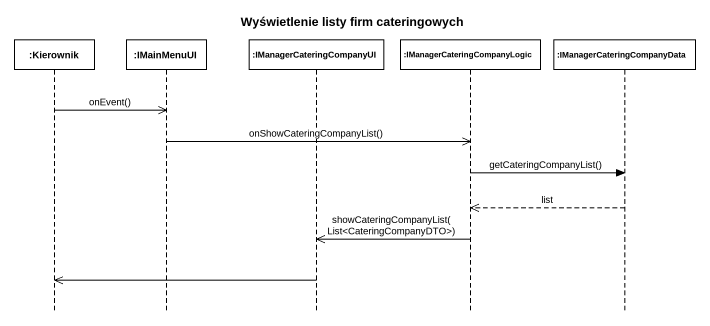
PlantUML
@startuml
title Wyświetlenie listy firm cateringowych
hide footbox
participant ":Kierownik" as Kierownik
participant ":IMainMenuUI" as IMainMenuUI
participant ":IManagerCateringCompanyUI" as IManagerCateringCompanyUI
participant ":IManagerCateringCompanyLogic" as IManagerCateringCompanyLogic
participant ":IManagerCateringCompanyData" as IManagerCateringCompanyData

Kierownik ->> IMainMenuUI : onEvent()
IMainMenuUI ->> IManagerCateringCompanyLogic : onShowCateringCompanyList()
IManagerCateringCompanyLogic -> IManagerCateringCompanyData : getCateringCompanyList()
IManagerCateringCompanyData -->> IManagerCateringCompanyLogic : list
IManagerCateringCompanyLogic ->> IManagerCateringCompanyUI : showCateringCompanyList(List<CateringCompanyDTO>)
IManagerCateringCompanyUI ->> Kierownik
@enduml
